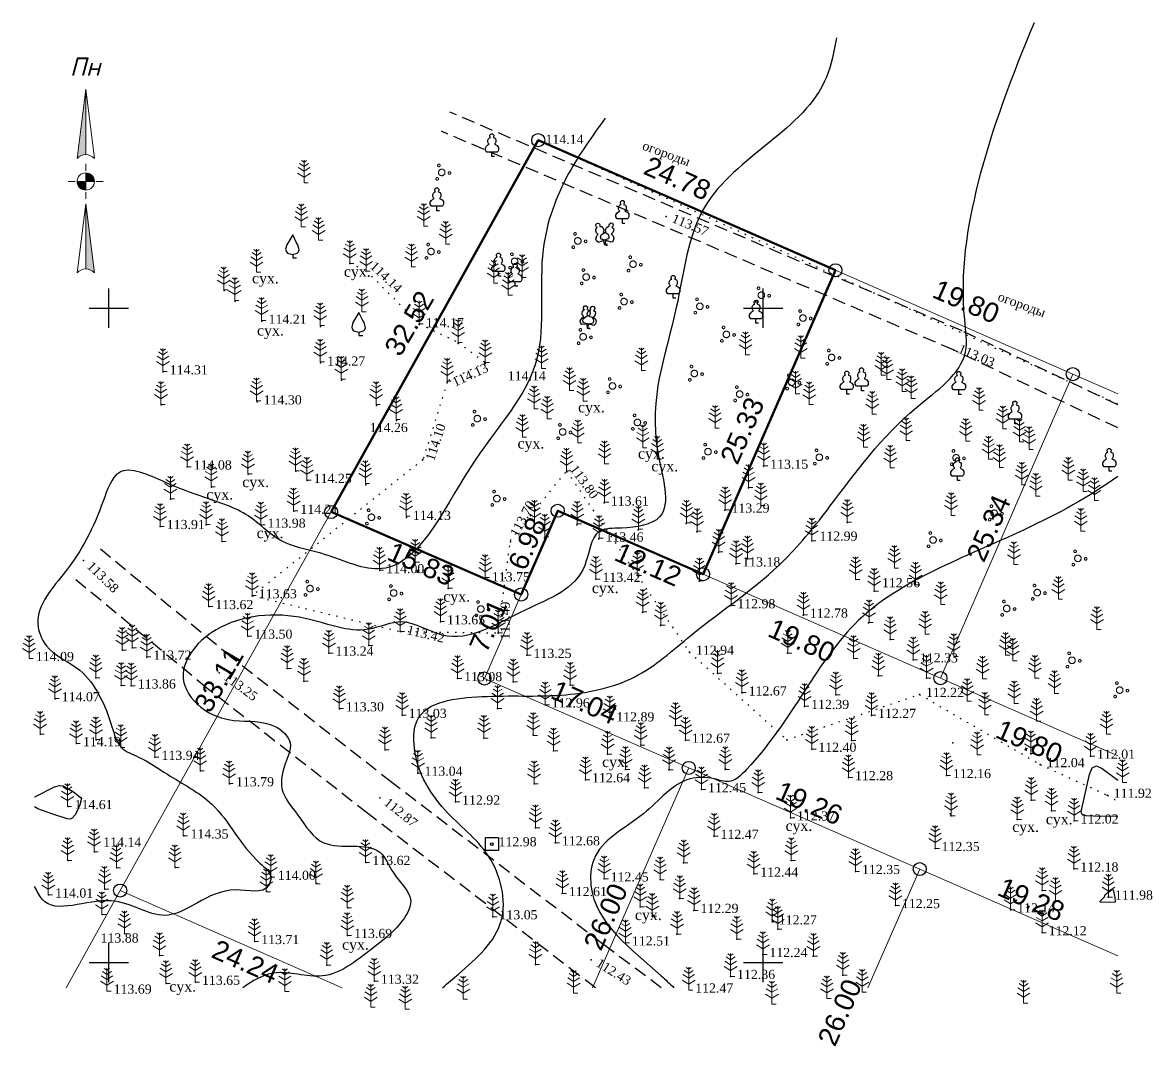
# Model space of a CAD drawing. Header units: millimetres. Extents: x 5405543.4 to 5405629.7, y 5525143.6 to 5525221.8.
import ezdxf
from ezdxf.enums import TextEntityAlignment as Align

# ---------------------------------------------------------------- set-up
doc = ezdxf.new("R2010")
doc.units = ezdxf.units.MM
doc.set_wipeout_variables(frame=1)
for name, pattern in [('DASHEDX2', [1.5, 1, -0.5]), ('HIDDEN', [0.5, 0, -0.5]), ('суцільна', [50, 50, 0])]:
    doc.linetypes.add(name, pattern=pattern)
for name, color, linetype, lineweight in [('#Лист (текст_ПН)', 250, 'Continuous', 0), ('#Штамп', 250, 'Continuous', 0), ('11900000', 1, 'Continuous', 30), ('Контур', 7, 'HIDDEN', 30), ('Ограждения', 7, 'ЗаборДерПр', 20), ('ТОЧКИ', 7, 'Continuous', 30), ('усл. знак', 7, 'суцільна', 20)]:
    doc.layers.add(name, color=color, linetype=linetype, lineweight=lineweight)
for name, color, linetype in [('SC007', 7, 'Continuous'), ('горизонтали', 42, 'Continuous'), ('дороги', 7, 'Continuous'), ('Ділянки_Межі', 10, 'Continuous'), ('надписи', 7, 'Continuous'), ('отметки', 7, 'Continuous'), ('промеры', 185, 'Continuous'), ('Растительность', 7, 'Continuous')]:
    doc.layers.add(name, color=color, linetype=linetype)
doc.styles.get("Standard").update_dxf_attribs({"font": 'arial.ttf'})
doc.styles.add('times', font='times.ttf')
doc.styles.add('Мой_Топо', font='isocpeui.ttf')
doc.linetypes.add('ЗаборДерПр', pattern='A,1,[130,ltypeshp.shx,S=0.25,R=0,X=0,Y=-0.25],1.5', length=2.5)

# ---------------------------------------------------------------- blocks, each defined once
blk = doc.blocks.new('SYMBOL902')
at = {"layer": 'SC007'}
blk.add_lwpolyline([(-1.25, -1.25), (-1.25, 1.25), (1.25, 1.25), (1.25, -1.25)], close=True, dxfattribs=at)
blk.add_circle((0, 0), 0.25, dxfattribs=at)
blk = doc.blocks.new('A$C51FE15A3')
at = {"layer": 'Растительность', "color": 94, "lineweight": 0}
for points in [[(-0.201, 1.726), (0, 1.584), (0.201, 1.726)], [(0, 1.75), (0, 0), (0.319, 0)], [(-0.447, 1.172), (0, 0.895), (0.447, 1.172)], [(-0.343, 1.489), (0, 1.267), (0.343, 1.489)], [(-0.493, 0.753), (0, 0.444), (0.493, 0.753)]]:
    blk.add_lwpolyline(points, dxfattribs=at)
blk = doc.blocks.new('A$C72385B22')
at = {"layer": 'усл. знак'}
for centre, radius in [((0, 0), 0.625), ((-0.02, 1.49), 0.25), ((-1.29, -0.64), 0.25), ((1.28, -0.76), 0.25)]:
    blk.add_circle(centre, radius, dxfattribs=at)
blk = doc.blocks.new('A$C2ACB5305')
at = {"layer": 'Растительность'}
blk.add_lwpolyline([(0.2, 0), (0.2, 0), (0, 0), (0, 0.35), (-0.4, 0.35), (-0.5, 0.5), (-0.5, 0.65), (-0.4, 0.8), (-0.3, 0.9), (-0.2, 0.95), (-0.25, 1), (-0.3, 1.1), (-0.3, 1.25), (-0.25, 1.35), (-0.15, 1.45), (-0.1, 1.45), (-0.15, 1.55), (-0.15, 1.65), (-0.05, 1.75), (0.05, 1.75), (0.15, 1.65), (0.15, 1.55), (0.1, 1.45), (0.25, 1.4), (0.3, 1.3), (0.3, 1.1), (0.25, 1), (0.2, 0.95), (0.4, 0.85), (0.5, 0.7), (0.5, 0.5), (0.45, 0.4), (0.4, 0.35), (0, 0.35)], dxfattribs=at)
blk = doc.blocks.new('A$C50E3696E')
at = {"layer": 'Растительность'}
blk.add_blockref('A$C51FE15A3', (0, 0), dxfattribs=at)
blk = doc.blocks.new('SYMBOL504')
at = {"layer": 'SC007'}
for points in [[(0, 4.375), (-1.125, 2.5), (-1.375, 1.625), (-1.25, 1.25), (-1, 0.875), (0, 0.625), (0.875, 0.875), (1.125, 1.125), (1.25, 1.5), (1, 2.5), (0.75, 2.875), (0, 4.375)], [(0, 0.625), (0, 0), (0.75, 0)]]:
    blk.add_lwpolyline(points, dxfattribs=at)
blk = doc.blocks.new('*U7')
at = {"color": 0}
for points in [[(-0.113, 0), (-0.109, -0.029), (-0.097, -0.056)], [(-0.113, 0), (-0.097, -0.056), (0, 0)], [(-0.097, -0.056), (0, -0.113), (0, 0)], [(-0.097, -0.056), (-0.08, -0.08), (-0.056, -0.097)], [(-0.097, -0.056), (-0.056, -0.097), (0, -0.113)], [(-0.056, -0.097), (-0.029, -0.109), (0, -0.113)]]:
    blk.add_solid(points, dxfattribs=at)
blk = doc.blocks.new('*U8')
at = {"color": 0}
for points in [[(0, 0), (0.097, 0.056), (0, 0.113)], [(0.097, 0.056), (0.029, 0.109), (0, 0.113)], [(0, 0), (0.113, 0), (0.097, 0.056)], [(0.097, 0.056), (0.056, 0.097), (0.029, 0.109)], [(0.097, 0.056), (0.08, 0.08), (0.056, 0.097)], [(0.113, 0), (0.109, 0.029), (0.097, 0.056)]]:
    blk.add_solid(points, dxfattribs=at)
blk = doc.blocks.new('*U9')
at = {"color": 0}
for points in [[(0, -1.136), (0.021, -1.138), (0, -0.288)], [(0.021, -1.138), (0.042, -1.142), (0, -0.288)], [(0.042, -1.142), (0.062, -1.15), (0, -0.288)], [(0.062, -1.15), (0.081, -1.16), (0, -0.288)], [(0.081, -1.16), (0.098, -1.173), (0, -0.288)], [(0.098, -1.173), (0.113, -1.188), (0, -0.288)]]:
    blk.add_solid(points, dxfattribs=at)
blk = doc.blocks.new('*U10')
at = {"color": 0}
for points in [[(-0.113, 0.297), (-0.098, 0.312), (0, 1.197)], [(-0.098, 0.312), (-0.081, 0.325), (0, 1.197)], [(-0.081, 0.325), (-0.062, 0.335), (0, 1.197)], [(-0.062, 0.335), (-0.042, 0.343), (0, 1.197)], [(-0.042, 0.343), (-0.021, 0.347), (0, 1.197)], [(-0.021, 0.347), (0, 0.349), (0, 1.197)]]:
    blk.add_solid(points, dxfattribs=at)
blk = doc.blocks.new('#Північ')
at = {"color": 7}
blk.add_wipeout([(-2.901, 10.635), (2.901, 10.635), (2.901, -7.981), (-2.901, -7.981)], dxfattribs=at).dxf.layer = '#Лист (текст_ПН)'
at = {"layer": '#Лист (текст_ПН)'}
for p, q in [((-0.663, 1.748), (0, 7.043)), ((0, 7.043), (0, 2.052)), ((0, 7.043), (0.663, 1.748)), ((0, 1.337), (0, 0.807)), ((-1.337, 0), (-0.807, 0)), ((-0.662, 0), (0.662, 0)), ((0, 0.662), (0, -0.662)), ((1.337, 0), (0.807, 0)), ((0, -1.337), (0, -0.807)), ((-0.663, -6.99), (0, -1.695)), ((0, -1.695), (0.663, -6.99)), ((0, -1.695), (0, -6.686))]:
    blk.add_line(p, q, dxfattribs=at)
at = {"layer": '#Лист (текст_ПН)', "flags": 128}
for points in [[(0, 7.043), (-0.663, 1.748, -0.218585), (0, 2.052)], [(0, 0), (-0.662, 0, 0.414214), (0, -0.662)]]:
    blk.add_lwpolyline(points, format="xyb", close=True, dxfattribs=at)
at = {"layer": '#Лист (текст_ПН)'}
blk.add_circle((0, 0), 0.662, dxfattribs=at)
for centre in [(0, 1.178), (0, -7.56)]:
    blk.add_arc(centre, 0.874, 40.67981, 139.32019, dxfattribs=at)
at = {"layer": '#Лист (текст_ПН)', "xscale": 5.883850111352785, "yscale": 5.883850111352785, "zscale": 5.883850111352785}
for name in ['*U10', '*U7', '*U8', '*U9']:
    blk.add_blockref(name, (0, 0), dxfattribs=at)
at = {"layer": '#Лист (текст_ПН)', "style": 'Мой_Топо'}
blk.add_text('Пн', height=1.4, dxfattribs=at).set_placement((-1.217, 8.077))

msp = doc.modelspace()

# ---------------------------------------------------------------- linework, layer by layer
at = {"layer": '11900000', "color": 7}
for points in [[(5405550, 5525198.5, 0), (5405550, 5525201.5, 0)], [(5405550, 5525198.5, 0), (5405550, 5525201.5, 0)], [(5405600, 5525198.5, 0), (5405600, 5525201.5, 0)], [(5405600, 5525198.5, 0), (5405600, 5525201.5, 0)], [(5405548.5, 5525200, 0), (5405551.5, 5525200, 0)], [(5405548.5, 5525200, 0), (5405551.5, 5525200, 0)], [(5405598.5, 5525200, 0), (5405601.5, 5525200, 0)], [(5405598.5, 5525200, 0), (5405601.5, 5525200, 0)], [(5405550, 5525148.5, 0), (5405550, 5525151.5, 0)], [(5405550, 5525148.5, 0), (5405550, 5525151.5, 0)], [(5405600, 5525148.5, 0), (5405600, 5525151.5, 0)], [(5405600, 5525148.5, 0), (5405600, 5525151.5, 0)], [(5405548.5, 5525150, 0), (5405551.5, 5525150, 0)], [(5405548.5, 5525150, 0), (5405551.5, 5525150, 0)], [(5405598.5, 5525150, 0), (5405601.5, 5525150, 0)], [(5405598.5, 5525150, 0), (5405601.5, 5525150, 0)]]:
    msp.add_polyline3d(points, dxfattribs=at)
at = {"layer": 'горизонтали', "color": 32}
for points in [[(5405627.073, 5525161.148, 112), (5405625.217, 5525161.172, 112), (5405624.657, 5525161.212, 112), (5405624.347, 5525161.332, 112), (5405624.287, 5525161.532, 112), (5405624.927, 5525164.372, 112), (5405625.127, 5525164.882, 112), (5405625.447, 5525165.042, 112), (5405625.887, 5525164.832, 112), (5405627.073, 5525163.923, 112)], [(5405544.329, 5525162.649, 114.5), (5405544.357, 5525162.672, 114.5), (5405545.847, 5525163.422, 114.5), (5405546.247, 5525163.532, 114.5), (5405546.507, 5525163.502, 114.5), (5405547.387, 5525163.002, 114.5), (5405547.747, 5525162.682, 114.5), (5405547.877, 5525162.622, 114.5), (5405547.917, 5525162.532, 114.5), (5405547.787, 5525162.062, 114.5), (5405547.447, 5525161.302, 114.5), (5405547.207, 5525161.032, 114.5), (5405547.047, 5525160.962, 114.5)], [(5405547.047, 5525160.962, 114.5), (5405546.827, 5525160.982, 114.5), (5405545.737, 5525161.332, 114.5), (5405544.577, 5525161.752, 114.5), (5405544.329, 5525161.888, 114.5)]]:
    msp.add_polyline3d(points, dxfattribs=at)
msp.add_polyline3d([(5405625.767, 5525154.622, 112), (5405625.717, 5525154.662, 112), (5405626.067, 5525155.012, 112), (5405626.107, 5525155.202, 112), (5405626.517, 5525155.512, 112), (5405626.637, 5525155.572, 112), (5405626.717, 5525155.562, 112), (5405626.857, 5525154.972, 112), (5405626.877, 5525154.662, 112), (5405626.847, 5525154.592, 112), (5405625.767, 5525154.622, 112)], close=True, dxfattribs=at)
for points, knots in [([(5405575.491, 5525148.072), (5405575.889, 5525148.421), (5405577.675, 5525149.944), (5405580.91, 5525152.767), (5405579.483, 5525158.546), (5405575.249, 5525161.535), (5405573.148, 5525165.322), (5405573.447, 5525169.884), (5405579.177, 5525170.538), (5405584.324, 5525170.172), (5405590.317, 5525171.304), (5405595.363, 5525175.98), (5405600.978, 5525179.595), (5405606.126, 5525186.129), (5405610.004, 5525191.573), (5405615.894, 5525195.456), (5405614.918, 5525201.929), (5405616.24, 5525210.477), (5405619.022, 5525217.803), (5405620.711, 5525221.824)], [295.426182, 295.426182, 295.426182, 295.426182, 296.97347, 302.199909, 307.230718, 312.080641, 317.652517, 319.446244, 324.715379, 330.803804, 336.542026, 341.909048, 351.135292, 356.471323, 366.510934, 372.164867, 374.633121, 385.111342, 398.1302, 398.1302, 398.1302, 398.1302]), ([(5405605.587, 5525220.662, 113.5), (5405605.398, 5525219.626, 113.5), (5405604.379, 5525214.062, 113.5), (5405594.659, 5525210.374, 113.501), (5405593.554, 5525198.719, 113.497), (5405590.599, 5525191.812, 113.512), (5405593.459, 5525183.771, 113.485), (5405589.635, 5525183.133, 113.527), (5405586.83, 5525183.24, 113.43), (5405586.589, 5525178.804, 113.548), (5405581.428, 5525177.082, 113.48), (5405576.551, 5525173.804, 113.503), (5405572.622, 5525176.579, 113.5), (5405569.087, 5525174.795, 113.5), (5405564.473, 5525176.966, 113.5), (5405559.332, 5525176.496, 113.5), (5405556.352, 5525174.074, 113.5), (5405555.223, 5525171.651, 113.5), (5405556.917, 5525169.221, 113.5), (5405559.7, 5525168.24, 113.5), (5405562.296, 5525168.621, 113.5), (5405564.249, 5525166.844, 113.5), (5405563.352, 5525165.101, 113.5), (5405562.942, 5525163.059, 113.5), (5405564.629, 5525161.171, 113.5), (5405566.363, 5525158.158, 113.5), (5405570.613, 5525159.534, 113.5), (5405571.684, 5525156.553, 113.5), (5405573.627, 5525154.949, 113.5), (5405572.051, 5525152.507, 113.5), (5405569.761, 5525150.82, 113.5), (5405566.616, 5525148.238, 113.5), (5405562.86, 5525149.742, 113.5), (5405560.985, 5525148.58, 113.5), (5405560.241, 5525148.072, 113.5)], [0, 0, 0, 0, 3.09477, 16.628154, 24.689173, 35.810203, 40.782036, 43.797836, 45.537195, 48.357075, 53.995017, 60.660267, 63.870018, 66.510094, 71.403611, 78.276616, 80.570134, 82.821428, 85.493431, 88.242658, 91.392174, 93.090703, 94.746096, 96.646313, 99.00528, 101.912727, 106.243838, 108.163109, 110.655399, 112.587254, 115.519591, 119.766213, 123.497413, 126.108524, 126.108524, 126.108524, 126.108524]), ([(5405587.927, 5525214.522, 114), (5405586.935, 5525213.151, 114), (5405584.744, 5525210.123, 114), (5405582.473, 5525203.915, 114), (5405583.949, 5525195.18, 114), (5405577.173, 5525188.538, 114), (5405572.81, 5525178.256, 114), (5405566.621, 5525181.376, 114), (5405562.989, 5525181.896, 114), (5405560.657, 5525184.513, 114), (5405557.313, 5525185.481, 114), (5405554.346, 5525186.629, 114), (5405550.631, 5525188.421, 114), (5405549.128, 5525183.792, 114), (5405547.405, 5525180.367, 114), (5405543.997, 5525176.848, 114), (5405545.289, 5525173.6, 114), (5405547.782, 5525172.716, 114), (5405549.409, 5525170.394, 114), (5405550.179, 5525168.343, 114), (5405550.719, 5525166.304, 114), (5405552.674, 5525165.609, 114), (5405554.839, 5525164.066, 113.997), (5405558.719, 5525162.071, 114.025), (5405560.155, 5525158.595, 113.911), (5405562.53, 5525156.801, 114.055), (5405562.057, 5525155.107, 113.802), (5405558.149, 5525156.361, 114.185), (5405554.807, 5525152.221, 113.954), (5405550.102, 5525155.853, 114.014), (5405545.466, 5525153.339, 114), (5405544.525, 5525155.474, 114), (5405544.329, 5525155.815, 114)], [0, 0, 0, 0, 5.065832, 11.183268, 19.461059, 29.319813, 39.765416, 44.323804, 47.57079, 50.637161, 54.318274, 57.561046, 61.089975, 63.576966, 69.688144, 74.204041, 75.986764, 79.168346, 81.599389, 84.181408, 85.928991, 87.413055, 89.991548, 94.086682, 99.889377, 101.25486, 101.908936, 104.462973, 110.221445, 114.440094, 119.71146, 120.847233, 120.847233, 120.847233, 120.847233]), ([(5405627.073, 5525187.142), (5405624.938, 5525185.58), (5405617.756, 5525181.743), (5405605.87, 5525177.649), (5405602.107, 5525168.069), (5405597.566, 5525163.574), (5405596.028, 5525164.185), (5405593.433, 5525164.191), (5405590.954, 5525160.883), (5405586.965, 5525159.117), (5405586.523, 5525153.415), (5405590.373, 5525150.725), (5405592.859, 5525148.38), (5405593.169, 5525148.072)], [52.659948, 52.659948, 52.659948, 52.659948, 60.280074, 74.750885, 89.023871, 90.640593, 91.784027, 93.610326, 98.076593, 103.244221, 105.220832, 113.967103, 115.267636, 115.267636, 115.267636, 115.267636])]:
    msp.add_open_spline(points, degree=3, knots=knots, dxfattribs=at)
at = {"layer": 'дороги', "color": 7, "linetype": 'DASHEDX2', "elevation": 110.644}
for points in [[(5405627.073, 5525192.623), (5405615.185, 5525198.27), (5405576.049, 5525214.988)], [(5405627.073, 5525190.852), (5405614.53, 5525196.81), (5405575.42, 5525213.516)]]:
    msp.add_lwpolyline(points, dxfattribs=at)
at = {"layer": 'дороги', "color": 7, "linetype": 'DASHEDX2'}
for points in [[(5405592.202, 5525148.072), (5405587.749, 5525151.404), (5405571.622, 5525163.765), (5405559.38, 5525173.314), (5405549.013, 5525181.877)], [(5405587.194, 5525148.072), (5405585.937, 5525149.012), (5405569.786, 5525161.391), (5405557.502, 5525170.974), (5405547.103, 5525179.565)]]:
    msp.add_lwpolyline(points, dxfattribs=at)
at = {"layer": 'Ділянки_Межі', "lineweight": 50}
msp.add_lwpolyline([(5405566.985, 5525184.427), (5405582.81, 5525212.84), (5405605.512, 5525202.901), (5405595.399, 5525179.672), (5405584.293, 5525184.52), (5405581.506, 5525178.12)], close=True, dxfattribs=at)
at = {"layer": 'Ділянки_Межі', "lineweight": 0}
msp.add_lwpolyline([(5405595.399, 5525179.672), (5405605.512, 5525202.901), (5405623.648, 5525194.961), (5405613.534, 5525171.732)], close=True, dxfattribs=at)
for points in [[(5405613.534, 5525171.732), (5405623.648, 5525194.961), (5405627.073, 5525193.462)], [(5405550.874, 5525155.5), (5405566.985, 5525184.427), (5405581.506, 5525178.12), (5405578.696, 5525171.702), (5405594.305, 5525164.868), (5405586.951, 5525148.072)], [(5405627.073, 5525165.805), (5405613.534, 5525171.732)], [(5405586.951, 5525148.072), (5405594.305, 5525164.868), (5405611.949, 5525157.143), (5405607.977, 5525148.072)], [(5405607.977, 5525148.072), (5405611.949, 5525157.143), (5405627.073, 5525150.522)], [(5405546.737, 5525148.072), (5405550.874, 5525155.5), (5405567.84, 5525148.072)], [(5405567.84, 5525148.072), (5405550.874, 5525155.5)]]:
    msp.add_lwpolyline(points, dxfattribs=at)
at = {"layer": 'Контур', "color": 7, "linetype": 'HIDDEN'}
for points, elevation in [([(5405627.073, 5525192.674), (5405582.81, 5525212.84)], 109.33), ([(5405568.39, 5525203.47), (5405569.65, 5525202.88), (5405573.71, 5525198.81), (5405576.69, 5525197.39), (5405578.76, 5525195.84), (5405575.85, 5525194.42)], 114.185), ([(5405575.861, 5525194.342), (5405573.996, 5525188.427)], 114.131), ([(5405573.996, 5525188.427), (5405560.958, 5525178.03), (5405572.26, 5525175.3)], 114.131), ([(5405572.26, 5525175.3), (5405579.75, 5525175.19), (5405580.68, 5525182.24), (5405584.97, 5525187.56)], 114.131), ([(5405584.97, 5525187.56), (5405594.35, 5525173.72)], 113.798), ([(5405594.35, 5525173.72), (5405601.79, 5525167.02)], 112.939), ([(5405601.79, 5525167.02), (5405611.93, 5525170.49), (5405621.15, 5525165.13), (5405626.28, 5525162.79), (5405627.073, 5525162.304)], 112.419)]:
    msp.add_lwpolyline(points, dxfattribs=dict(at, elevation=elevation))
at = {"layer": 'отметки', "color": 7}
for p in [(5405582.863, 5525212.76, 114.143), (5405592.588, 5525207.018, 113.568), (5405568.407, 5525203.411, 114.185), (5405569.66, 5525202.817, 114.14), (5405558.807, 5525201.341, 114.208), (5405559.653, 5525200.541, 114.235), (5405561.704, 5525199.007, 114.208), (5405566.176, 5525198.596, 114.248), (5405573.718, 5525198.742, 114.169), (5405576.691, 5525197.314, 114.166), (5405614.546, 5525196.805, 113.026), (5405554.158, 5525195.145, 114.309), (5405566.184, 5525195.814, 114.267), (5405578.758, 5525195.77, 114.087), (5405567.788, 5525194.502, 114.289), (5405575.861, 5525194.342, 114.131), (5405554.003, 5525192.619, 114.326), (5405561.333, 5525192.848, 114.3), (5405570.446, 5525192.555, 114.262), (5405571.968, 5525191.41, 114.262), (5405573.996, 5525188.427, 114.1), (5405555.989, 5525187.874, 114.08), (5405564.278, 5525187.545, 114.256), (5405584.956, 5525187.491, 113.798), (5405600.027, 5525187.926, 113.147), (5405560.646, 5525187.315, 114.314), (5405565.154, 5525186.845, 114.252), (5405569.629, 5525186.514, 114.197), (5405557.839, 5525186.336, 114.108), (5405598.86, 5525186.285, 113.248), (5405554.72, 5525185.411, 113.934), (5405587.85, 5525185.117, 113.611), (5405564.138, 5525184.486, 114.214), (5405572.732, 5525184.018, 114.131), (5405597.07, 5525184.574, 113.295), (5405553.93, 5525183.323, 113.907), (5405557.441, 5525183.457, 113.73), (5405561.631, 5525183.425, 113.975), (5405582.512, 5525183.497, 113.835), (5405585.768, 5525183.442, 113.637), (5405590.436, 5525183.068, 113.49), (5405594.118, 5525183.55, 113.457), (5405606.396, 5525183.628, 112.955), (5405583.296, 5525182.445, 113.725), (5405587.444, 5525182.368, 113.458), (5405594.921, 5525182.913, 113.303), (5405603.702, 5525182.227, 112.989), (5405558.655, 5525182.163, 113.792), (5405580.677, 5525182.159, 113.695), (5405596.577, 5525181.339, 113.241), (5405548.058, 5525180.721, 113.582), (5405573.417, 5525180.577, 113.942), (5405598.785, 5525180.851, 113.087), (5405570.696, 5525179.952, 113.995), (5405597.894, 5525180.462, 113.178), (5405578.763, 5525179.329, 113.747), (5405587.214, 5525179.288, 113.422), (5405590.367, 5525179.583, 113.286), (5405595.094, 5525179.146, 113.127), (5405560.958, 5525178.03, 113.627), (5405575.937, 5525178.586, 113.775), (5405608.47, 5525178.378, 112.57), (5405557.638, 5525177.204, 113.615), (5405597.516, 5525177.269, 112.982), (5405590.764, 5525176.748, 113.21), (5405603.055, 5525176.554, 112.778), (5405575.343, 5525176.041, 113.645), (5405592.153, 5525175.754, 113.164), (5405608.042, 5525175.947, 112.399), (5405560.62, 5525174.943, 113.501), (5405572.268, 5525175.288, 113.425), (5405579.749, 5525175.175, 113.488), (5405609.685, 5525174.673, 112.494), (5405551.045, 5525173.861, 113.814), (5405551.804, 5525174.042, 113.755), (5405566.819, 5525173.649, 113.236), (5405569.867, 5525174.217, 113.375), (5405594.355, 5525173.716, 112.939), (5405601.858, 5525173.636, 112.614), (5405552.91, 5525173.339, 113.72), (5405581.945, 5525173.474, 113.253), (5405611.461, 5525173.133, 112.326), (5405558.441, 5525172.144, 113.246), (5405563.634, 5525172.463, 113.354), (5405596.492, 5525172.097, 112.827), (5405608.784, 5525171.898, 112.343), (5405549.024, 5525171.751, 113.985), (5405550.96, 5525171.178, 113.871), (5405551.715, 5525171.139, 113.863), (5405564.913, 5525171.504, 113.286), (5405576.649, 5525171.701, 113.084), (5405580.904, 5525171.447, 113.236), (5405585.239, 5525171.184, 113.03), (5405612.474, 5525171.736, 112.143), (5405545.907, 5525170.161, 114.068), (5405598.358, 5525170.629, 112.681), (5405598.381, 5525170.604, 112.67), (5405605.548, 5525170.451, 112.355), (5405611.927, 5525170.493, 112.217), (5405567.614, 5525169.393, 113.297), (5405579.699, 5525169.407, 112.923), (5405583.337, 5525169.692, 112.964), (5405603.153, 5525169.573, 112.391), (5405572.41, 5525168.89, 113.031), (5405588.27, 5525168.625, 112.89), (5405608.268, 5525168.887, 112.274), (5405593.277, 5525168.109, 112.707), (5405544.776, 5525167.443, 114.253), (5405547.527, 5525166.725, 114.186), (5405549.049, 5525167.026, 114.099), (5405574.633, 5525167.158, 112.955), (5405578.656, 5525167.155, 112.828), (5405582.43, 5525167.362, 112.715), (5405594.046, 5525166.989, 112.666), (5405601.787, 5525167.019, 112.419), (5405606.746, 5525166.957, 112.277), (5405614.484, 5525166.8, 112.038), (5405550.936, 5525166.429, 113.997), (5405571.105, 5525166.259, 113.024), (5405583.979, 5525166.167, 112.682), (5405588.11, 5525165.923, 112.712), (5405590.644, 5525166.601, 112.742), (5405603.705, 5525166.298, 112.403), (5405620.448, 5525165.956, 112.089), (5405553.529, 5525165.681, 113.941), (5405621.144, 5525165.126, 112.045), (5405624.994, 5525165.771, 112.011), (5405556.998, 5525164.639, 113.847), (5405573.62, 5525164.473, 113.038), (5405589.482, 5525164.758, 112.619), (5405592.797, 5525164.724, 112.556), (5405597.097, 5525164.751, 112.536), (5405597.111, 5525164.796, 112.572), (5405606.506, 5525164.131, 112.282), (5405613.987, 5525164.29, 112.158), (5405559.217, 5525163.664, 113.787), (5405582.485, 5525163.644, 112.715), (5405586.416, 5525163.967, 112.636), (5405590.928, 5525163.346, 112.546), (5405595.28, 5525163.211, 112.455), (5405570.704, 5525162.578, 112.869), (5405599.604, 5525162.996, 112.443), (5405620.461, 5525162.395, 112.087), (5405626.27, 5525162.786, 111.92), (5405546.886, 5525161.923, 114.613), (5405576.491, 5525162.267, 112.922), (5405622.018, 5525161.58, 112.11), (5405602.071, 5525161.054, 112.369), (5405614.277, 5525161.371, 112.179), (5405614.334, 5525161.207, 112.254), (5405619.392, 5525160.922, 112.049), (5405623.737, 5525160.817, 112.017), (5405582.592, 5525160.284, 112.646), (5405555.741, 5525159.68, 114.35), (5405584.114, 5525159.152, 112.68), (5405596.232, 5525159.65, 112.471), (5405548.91, 5525158.46, 114.142), (5405613.121, 5525158.717, 112.353), (5405546.887, 5525157.803, 114.157), (5405550.61, 5525157.239, 114.146), (5405555.095, 5525157.249, 114.254), (5405569.638, 5525157.652, 113.624), (5405593.916, 5525157.623, 112.396), (5405602.132, 5525157.795, 112.38), (5405562.411, 5525156.517, 114.001), (5405587.839, 5525156.394, 112.445), (5405592.11, 5525156.333, 112.378), (5405599.27, 5525156.767, 112.442), (5405607.038, 5525156.961, 112.353), (5405623.723, 5525157.15, 112.176), (5405549.706, 5525155.6, 114.04), (5405565.875, 5525156.026, 113.925), (5405621.302, 5525155.499, 112.162), (5405545.405, 5525155.164, 114.012), (5405562.062, 5525155.421, 113.914), (5405584.643, 5525155.274, 112.605), (5405593.61, 5525154.895, 112.334), (5405622.317, 5525154.752, 112.279), (5405626.358, 5525155.004, 111.98), (5405568.266, 5525154.191, 113.923), (5405590.598, 5525154.264, 112.443), (5405594.699, 5525153.986, 112.291), (5405610.089, 5525154.355, 112.246), (5405618.891, 5525154.033, 112.141), (5405549.492, 5525153.668, 113.956), (5405579.348, 5525153.503, 113.052), (5405591.514, 5525153.548, 112.404), (5405600.685, 5525153.112, 112.271), (5405551.204, 5525152.207, 113.881), (5405568.241, 5525152.073, 113.689), (5405593.401, 5525152.174, 112.332), (5405601.101, 5525152.542, 112.194), (5405621.298, 5525152.282, 112.119), (5405561.149, 5525151.609, 113.711), (5405589.462, 5525151.502, 112.506), (5405597.977, 5525151.779, 112.274), (5405553.884, 5525150.54, 113.797), (5405599.966, 5525150.616, 112.241), (5405603.82, 5525150.478, 112.238), (5405566.666, 5525149.81, 113.572), (5405582.593, 5525149.857, 112.932), (5405586.843, 5525150.208, 112.433), (5405570.289, 5525148.572, 113.325), (5405597.497, 5525148.94, 112.362), (5405606.078, 5525149.043, 112.198), (5405554.379, 5525148.406, 113.643), (5405556.62, 5525148.494, 113.646)]:
    msp.add_point(p, dxfattribs=at)
at = {"layer": 'ТОЧКИ'}
for centre in [(5405582.81, 5525212.84), (5405605.512, 5525202.901), (5405623.647, 5525194.961), (5405566.985, 5525184.427), (5405584.293, 5525184.52), (5405595.399, 5525179.672), (5405581.506, 5525178.12), (5405578.696, 5525171.702, 107.24), (5405613.534, 5525171.732), (5405594.305, 5525164.868), (5405611.949, 5525157.143, 107.24), (5405550.874, 5525155.5)]:
    msp.add_circle(centre, 0.5, dxfattribs=at)

# ---------------------------------------------------------------- block references
at = {"layer": 'Ограждения', "color": 7}
msp.add_blockref('A$C50E3696E', (5405561.288, 5525202.76), dxfattribs=at)
at = {"layer": 'отметки', "color": 7, "xscale": 0.400000000372529, "yscale": 0.400000000372529, "zscale": 0.400000000372529}
msp.add_blockref('SYMBOL902', (5405579.27, 5525159.05, 112.98), dxfattribs=at)
at = {"layer": 'Растительность', "color": 7}
for name, p in [('A$C2ACB5305', (5405579.268, 5525211.583, 112.04)), ('A$C51FE15A3', (5405564.916, 5525209.569, 112.09)), ('A$C2ACB5305', (5405575.061, 5525207.441, 112.15)), ('A$C2ACB5305', (5405589.234, 5525206.476, 112.04)), ('A$C51FE15A3', (5405564.71, 5525206.219, 112.171)), ('A$C51FE15A3', (5405574.062, 5525206.259, 112.15)), ('A$C51FE15A3', (5405566.026, 5525205.19, 113.457)), ('A$C51FE15A3', (5405575.738, 5525204.897, 112.15)), ('A$C51FE15A3', (5405568.407, 5525203.411, 114.185)), ('A$C51FE15A3', (5405573.118, 5525203.158, 112.09)), ('A$C51FE15A3', (5405569.66, 5525202.817, 114.14)), ('A$C2ACB5305', (5405579.764, 5525202.445, 112.15)), ('A$C51FE15A3', (5405581.571, 5525202.353, 112.15)), ('A$C51FE15A3', (5405558.78, 5525201.4, 114.21)), ('A$C51FE15A3', (5405579.408, 5525201.913, 112.15)), ('A$C2ACB5305', (5405581.044, 5525201.673, 112.15)), ('A$C51FE15A3', (5405559.62, 5525200.6, 114.24)), ('A$C51FE15A3', (5405580.517, 5525200.994, 112.15)), ('A$C2ACB5305', (5405593.119, 5525200.756, 112.04)), ('A$C51FE15A3', (5405569.341, 5525199.716, 114.131)), ('A$C51FE15A3', (5405561.68, 5525199.07, 114.21)), ('A$C51FE15A3', (5405566.15, 5525198.67, 114.25)), ('A$C51FE15A3', (5405573.71, 5525198.81, 114.17)), ('A$C2ACB5305', (5405599.442, 5525198.849, 112.04)), ('A$C51FE15A3', (5405576.69, 5525197.39, 114.17)), ('A$C51FE15A3', (5405598.641, 5525196.439, 112.04)), ('A$C51FE15A3', (5405602.869, 5525196.17, 112.04)), ('A$C51FE15A3', (5405554.14, 5525195.17, 114.31)), ('A$C51FE15A3', (5405566.16, 5525195.89, 114.27)), ('A$C51FE15A3', (5405578.76, 5525195.84, 114.09)), ('A$C51FE15A3', (5405583.068, 5525195.38, 112.09)), ('A$C51FE15A3', (5405590.687, 5525195.227, 112.15)), ('A$C51FE15A3', (5405567.76, 5525194.58, 114.29)), ('A$C51FE15A3', (5405575.85, 5525194.42, 114.14)), ('A$C51FE15A3', (5405609.014, 5525194.878, 111.95)), ('A$C51FE15A3', (5405609.447, 5525194.539, 111.95)), ('A$C51FE15A3', (5405585.196, 5525193.717, 112.09)), ('A$C51FE15A3', (5405602.47, 5525193.446, 112.04)), ('A$C2ACB5305', (5405606.375, 5525193.429, 112.04)), ('A$C2ACB5305', (5405607.512, 5525193.68, 112.04)), ('A$C51FE15A3', (5405610.613, 5525193.628, 111.95)), ('A$C2ACB5305', (5405614.936, 5525193.406, 112.419)), ('A$C51FE15A3', (5405553.99, 5525192.64, 114.33)), ('A$C51FE15A3', (5405561.29, 5525192.92, 114.31)), ('A$C51FE15A3', (5405570.42, 5525192.64, 114.27)), ('A$C51FE15A3', (5405586.244, 5525192.898, 112.09)), ('A$C51FE15A3', (5405603.51, 5525192.633, 112.04)), ('A$C51FE15A3', (5405611.3, 5525193.091, 111.95)), ('A$C51FE15A3', (5405582.492, 5525192.319, 113.457)), ('A$C51FE15A3', (5405608.329, 5525191.902, 112.04)), ('A$C51FE15A3', (5405616.48, 5525192.199, 112.419)), ('A$C51FE15A3', (5405571.95, 5525191.5, 114.27)), ('A$C51FE15A3', (5405583.492, 5525191.537, 113.457)), ('A$C51FE15A3', (5405596.32, 5525190.824, 112.15)), ('A$C2ACB5305', (5405619.225, 5525191.158, 112.419)), ('A$C51FE15A3', (5405581.599, 5525190.134, 112.146)), ('A$C51FE15A3', (5405618.292, 5525190.783, 112.419)), ('A$C51FE15A3', (5405585.832, 5525189.708, 113.457)), ('A$C51FE15A3', (5405590.797, 5525189.339, 112.09)), ('A$C51FE15A3', (5405607.662, 5525189.388, 112.04)), ('A$C51FE15A3', (5405610.913, 5525189.882, 112.04)), ('A$C51FE15A3', (5405615.473, 5525189.829, 111.95)), ('A$C51FE15A3', (5405619.576, 5525189.779, 112.419)), ('A$C51FE15A3', (5405620.301, 5525189.212, 112.419)), ('A$C51FE15A3', (5405591.9, 5525188.476, 112.09)), ('A$C51FE15A3', (5405617.208, 5525188.473, 111.95)), ('A$C51FE15A3', (5405555.98, 5525187.89, 114.08)), ('A$C51FE15A3', (5405564.26, 5525187.57, 114.26)), ('A$C51FE15A3', (5405584.97, 5525187.56, 113.798)), ('A$C51FE15A3', (5405587.873, 5525188.112, 113.457)), ('A$C51FE15A3', (5405600.04, 5525187.95, 113.15)), ('A$C51FE15A3', (5405609.703, 5525187.793, 112.04)), ('A$C51FE15A3', (5405618.036, 5525187.826, 111.95)), ('A$C2ACB5305', (5405626.431, 5525187.538, 112.419)), ('A$C51FE15A3', (5405560.63, 5525187.34, 114.32)), ('A$C51FE15A3', (5405565.14, 5525186.87, 114.25)), ('A$C51FE15A3', (5405569.6, 5525186.61, 114.2)), ('A$C2ACB5305', (5405614.828, 5525186.821, 112.04)), ('A$C51FE15A3', (5405619.745, 5525186.49, 111.95)), ('A$C51FE15A3', (5405623.303, 5525186.866, 112.419)), ('A$C51FE15A3', (5405557.82, 5525186.36, 114.11)), ('A$C51FE15A3', (5405598.88, 5525186.31, 113.25)), ('A$C51FE15A3', (5405620.822, 5525185.648, 111.95)), ('A$C51FE15A3', (5405624.429, 5525185.985, 112.419)), ('A$C51FE15A3', (5405554.71, 5525185.42, 113.93)), ('A$C51FE15A3', (5405587.87, 5525185.18, 113.62)), ('A$C51FE15A3', (5405599.815, 5525184.911, 112.01)), ('A$C51FE15A3', (5405625.296, 5525185.308, 112.419)), ('A$C51FE15A3', (5405564.12, 5525184.51, 114.22)), ('A$C51FE15A3', (5405572.71, 5525184.12, 114.14)), ('A$C51FE15A3', (5405597.09, 5525184.6, 113.3)), ('A$C51FE15A3', (5405614.344, 5525184.165, 112.04)), ('A$C51FE15A3', (5405553.92, 5525183.33, 113.91)), ('A$C51FE15A3', (5405557.43, 5525183.47, 113.73)), ('A$C51FE15A3', (5405561.62, 5525183.44, 113.98)), ('A$C51FE15A3', (5405582.52, 5525183.58, 113.84)), ('A$C51FE15A3', (5405585.79, 5525183.51, 113.64)), ('A$C51FE15A3', (5405590.46, 5525183.12, 113.49)), ('A$C51FE15A3', (5405594.14, 5525183.59, 113.46)), ('A$C51FE15A3', (5405606.41, 5525183.64, 112.96)), ('A$C51FE15A3', (5405558.65, 5525182.17, 113.79)), ('A$C51FE15A3', (5405583.31, 5525182.52, 113.73)), ('A$C51FE15A3', (5405587.46, 5525182.42, 113.46)), ('A$C51FE15A3', (5405594.94, 5525182.95, 113.31)), ('A$C51FE15A3', (5405603.702, 5525182.227, 112.989)), ('A$C51FE15A3', (5405624.259, 5525182.961, 111.95)), ('A$C51FE15A3', (5405596.6, 5525181.37, 113.24)), ('A$C51FE15A3', (5405573.41, 5525180.6, 113.94)), ('A$C51FE15A3', (5405597.92, 5525180.49, 113.18)), ('A$C51FE15A3', (5405598.79, 5525180.85, 113.09)), ('A$C51FE15A3', (5405570.68, 5525179.98, 114)), ('A$C51FE15A3', (5405590.367, 5525179.583, 113.286)), ('A$C51FE15A3', (5405610.011, 5525180.122, 112.15)), ('A$C51FE15A3', (5405619.149, 5525180.409, 112.04)), ('A$C51FE15A3', (5405578.76, 5525179.42, 113.76)), ('A$C51FE15A3', (5405587.214, 5525179.288, 113.422)), ('A$C51FE15A3', (5405595.12, 5525179.17, 113.13)), ('A$C51FE15A3', (5405607.048, 5525179.257, 112.01)), ('A$C51FE15A3', (5405611.636, 5525178.852, 112.15)), ('A$C51FE15A3', (5405560.95, 5525178.04, 113.63)), ('A$C51FE15A3', (5405575.93, 5525178.61, 113.78)), ('A$C51FE15A3', (5405608.47, 5525178.378, 112.57)), ('A$C51FE15A3', (5405557.63, 5525177.21, 113.62)), ('A$C51FE15A3', (5405597.54, 5525177.29, 112.98)), ('A$C51FE15A3', (5405613.558, 5525177.349, 112.15)), ('A$C51FE15A3', (5405622.545, 5525177.754, 112.04)), ('A$C51FE15A3', (5405590.79, 5525176.79, 113.21)), ('A$C51FE15A3', (5405603.07, 5525176.56, 112.78)), ('A$C51FE15A3', (5405572.26, 5525175.3, 113.42)), ('A$C51FE15A3', (5405575.34, 5525176.06, 113.65)), ('A$C51FE15A3', (5405592.18, 5525175.79, 113.17)), ('A$C51FE15A3', (5405608.08, 5525175.97, 112.4)), ('A$C51FE15A3', (5405625.492, 5525175.451, 112.04)), ('A$C51FE15A3', (5405560.61, 5525174.95, 113.5)), ('A$C51FE15A3', (5405579.75, 5525175.19, 113.49)), ('A$C51FE15A3', (5405609.69, 5525174.68, 112.49)), ('A$C51FE15A3', (5405612.366, 5525175.1, 112.01)), ('A$C51FE15A3', (5405551.03, 5525173.87, 113.81)), ('A$C51FE15A3', (5405551.79, 5525174.05, 113.76)), ('A$C51FE15A3', (5405566.82, 5525173.65, 113.24)), ('A$C51FE15A3', (5405569.86, 5525174.22, 113.38)), ('A$C51FE15A3', (5405601.87, 5525173.64, 112.61)), ('A$C51FE15A3', (5405543.91, 5525173.24, 114.09)), ('A$C51FE15A3', (5405552.9, 5525173.35, 113.72)), ('A$C51FE15A3', (5405581.95, 5525173.48, 113.25)), ('A$C51FE15A3', (5405606.898, 5525173.242, 112.09)), ('A$C51FE15A3', (5405611.46, 5525173.13, 112.33)), ('A$C51FE15A3', (5405614.556, 5525173.388, 112.01)), ('A$C51FE15A3', (5405618.514, 5525173.475, 112.15)), ('A$C51FE15A3', (5405619.065, 5525173.044, 112.15)), ('A$C51FE15A3', (5405563.63, 5525172.47, 113.35)), ('A$C51FE15A3', (5405596.51, 5525172.11, 112.83)), ('A$C51FE15A3', (5405608.79, 5525171.9, 112.34)), ('A$C51FE15A3', (5405549.01, 5525171.76, 113.99)), ('A$C51FE15A3', (5405550.94, 5525171.18, 113.87)), ('A$C51FE15A3', (5405551.7, 5525171.15, 113.86)), ('A$C51FE15A3', (5405564.91, 5525171.51, 113.29)), ('A$C51FE15A3', (5405576.65, 5525171.7, 113.08)), ('A$C51FE15A3', (5405580.9, 5525171.45, 113.24)), ('A$C51FE15A3', (5405585.24, 5525171.19, 113.03)), ('A$C51FE15A3', (5405612.48, 5525171.74, 112.14)), ('A$C51FE15A3', (5405616.754, 5525171.67, 112.01)), ('A$C51FE15A3', (5405620.744, 5525171.732, 112.15)), ('A$C51FE15A3', (5405545.89, 5525170.17, 114.07)), ('A$C51FE15A3', (5405598.37, 5525170.64, 112.68)), ('A$C51FE15A3', (5405605.55, 5525170.45, 112.36)), ('A$C51FE15A3', (5405622.248, 5525170.556, 112.15)), ('A$C51FE15A3', (5405567.61, 5525169.4, 113.3)), ('A$C51FE15A3', (5405579.7, 5525169.41, 112.92)), ('A$C51FE15A3', (5405583.34, 5525169.69, 112.96)), ('A$C51FE15A3', (5405603.16, 5525169.58, 112.39)), ('A$C51FE15A3', (5405615.584, 5525169.964, 112.09)), ('A$C51FE15A3', (5405619.165, 5525169.785, 112.01)), ('A$C51FE15A3', (5405572.41, 5525168.89, 113.03)), ('A$C51FE15A3', (5405588.27, 5525168.63, 112.89)), ('A$C51FE15A3', (5405608.27, 5525168.89, 112.27)), ('A$C51FE15A3', (5405616.923, 5525168.917, 112.09)), ('A$C51FE15A3', (5405620.875, 5525168.449, 112.01)), ('A$C51FE15A3', (5405593.3, 5525168.12, 112.71)), ('A$C51FE15A3', (5405544.75, 5525167.45, 114.25)), ('A$C51FE15A3', (5405547.5, 5525166.73, 114.19)), ('A$C51FE15A3', (5405549.02, 5525167.03, 114.1)), ('A$C51FE15A3', (5405574.63, 5525167.16, 112.95)), ('A$C51FE15A3', (5405578.66, 5525167.15, 112.83)), ('A$C51FE15A3', (5405582.43, 5525167.36, 112.72)), ('A$C51FE15A3', (5405594.07, 5525167, 112.67)), ('A$C51FE15A3', (5405606.75, 5525166.96, 112.28)), ('A$C51FE15A3', (5405626.219, 5525167.452, 112.15)), ('A$C51FE15A3', (5405550.91, 5525166.43, 114)), ('A$C51FE15A3', (5405571.1, 5525166.26, 113.02)), ('A$C51FE15A3', (5405583.98, 5525166.17, 112.68)), ('A$C51FE15A3', (5405588.11, 5525165.92, 112.71)), ('A$C51FE15A3', (5405590.64, 5525166.6, 112.74)), ('A$C51FE15A3', (5405603.71, 5525166.3, 112.4)), ('A$C51FE15A3', (5405616.328, 5525165.87, 112.09)), ('A$C51FE15A3', (5405620.45, 5525165.96, 112.09)), ('A$C51FE15A3', (5405553.51, 5525165.69, 113.94)), ('A$C51FE15A3', (5405625, 5525165.77, 112.01)), ('A$C51FE15A3', (5405556.98, 5525164.65, 113.85)), ('A$C51FE15A3', (5405573.62, 5525164.48, 113.04)), ('A$C51FE15A3', (5405589.48, 5525164.76, 112.62)), ('A$C51FE15A3', (5405592.8, 5525164.73, 112.56)), ('A$C51FE15A3', (5405597.1, 5525164.75, 112.54)), ('A$C51FE15A3', (5405606.51, 5525164.13, 112.28)), ('A$C51FE15A3', (5405613.99, 5525164.29, 112.16)), ('A$C51FE15A3', (5405559.19, 5525163.67, 113.79)), ('A$C51FE15A3', (5405582.49, 5525163.65, 112.72)), ('A$C51FE15A3', (5405586.42, 5525163.97, 112.64)), ('A$C51FE15A3', (5405590.93, 5525163.35, 112.55)), ('A$C51FE15A3', (5405595.28, 5525163.21, 112.45)), ('A$C51FE15A3', (5405627.45, 5525163.75, 112.01)), ('A$C51FE15A3', (5405599.61, 5525163, 112.44)), ('A$C51FE15A3', (5405620.47, 5525162.4, 112.09)), ('A$C51FE15A3', (5405546.84, 5525161.93, 114.62)), ('A$C51FE15A3', (5405576.49, 5525162.27, 112.92)), ('A$C51FE15A3', (5405622.02, 5525161.58, 112.11)), ('A$C51FE15A3', (5405602.08, 5525161.05, 112.37)), ('A$C51FE15A3', (5405614.34, 5525161.21, 112.25)), ('A$C51FE15A3', (5405619.4, 5525160.92, 112.05)), ('A$C51FE15A3', (5405623.74, 5525160.82, 112.02)), ('A$C51FE15A3', (5405582.6, 5525160.29, 112.65)), ('A$C51FE15A3', (5405555.69, 5525159.68, 114.35)), ('A$C51FE15A3', (5405584.12, 5525159.15, 112.68)), ('A$C51FE15A3', (5405596.24, 5525159.65, 112.47)), ('A$C51FE15A3', (5405548.88, 5525158.46, 114.14)), ('A$C51FE15A3', (5405613.13, 5525158.72, 112.35)), ('A$C51FE15A3', (5405546.86, 5525157.8, 114.16)), ('A$C51FE15A3', (5405550.58, 5525157.24, 114.15)), ('A$C51FE15A3', (5405555.05, 5525157.25, 114.26)), ('A$C51FE15A3', (5405569.61, 5525157.65, 113.63)), ('A$C51FE15A3', (5405593.92, 5525157.62, 112.4)), ('A$C51FE15A3', (5405602.14, 5525157.79, 112.38)), ('A$C51FE15A3', (5405623.73, 5525157.15, 112.18)), ('A$C51FE15A3', (5405562.37, 5525156.51, 114)), ('A$C51FE15A3', (5405587.85, 5525156.39, 112.45)), ('A$C51FE15A3', (5405592.12, 5525156.33, 112.38)), ('A$C51FE15A3', (5405599.27, 5525156.77, 112.44)), ('A$C51FE15A3', (5405607.04, 5525156.96, 112.35)), ('A$C51FE15A3', (5405549.68, 5525155.6, 114.04)), ('A$C51FE15A3', (5405565.83, 5525156.02, 113.93)), ('A$C51FE15A3', (5405621.3, 5525155.5, 112.16)), ('A$C51FE15A3', (5405545.38, 5525155.16, 114.01)), ('A$C51FE15A3', (5405562.03, 5525155.41, 113.92)), ('A$C51FE15A3', (5405584.65, 5525155.27, 112.61)), ('A$C51FE15A3', (5405593.62, 5525154.89, 112.33)), ('A$C51FE15A3', (5405622.32, 5525154.75, 112.28)), ('A$C51FE15A3', (5405626.37, 5525155, 111.98)), ('A$C51FE15A3', (5405568.22, 5525154.17, 113.93)), ('A$C51FE15A3', (5405590.6, 5525154.26, 112.44)), ('A$C51FE15A3', (5405594.71, 5525153.98, 112.29)), ('A$C51FE15A3', (5405610.09, 5525154.35, 112.25)), ('A$C51FE15A3', (5405618.89, 5525154.03, 112.14)), ('A$C51FE15A3', (5405549.47, 5525153.66, 113.96)), ('A$C51FE15A3', (5405579.35, 5525153.5, 113.05)), ('A$C51FE15A3', (5405591.52, 5525153.55, 112.4)), ('A$C51FE15A3', (5405600.69, 5525153.11, 112.27)), ('A$C51FE15A3', (5405551.19, 5525152.2, 113.88)), ('A$C51FE15A3', (5405568.22, 5525152.06, 113.69)), ('A$C51FE15A3', (5405593.41, 5525152.17, 112.33)), ('A$C51FE15A3', (5405601.11, 5525152.54, 112.19)), ('A$C51FE15A3', (5405621.3, 5525152.28, 112.12)), ('A$C51FE15A3', (5405561.13, 5525151.6, 113.71)), ('A$C51FE15A3', (5405589.47, 5525151.5, 112.51)), ('A$C51FE15A3', (5405597.98, 5525151.78, 112.27)), ('A$C51FE15A3', (5405553.87, 5525150.53, 113.8)), ('A$C51FE15A3', (5405599.97, 5525150.61, 112.24)), ('A$C51FE15A3', (5405603.83, 5525150.48, 112.24)), ('A$C51FE15A3', (5405566.65, 5525149.8, 113.57)), ('A$C51FE15A3', (5405582.59, 5525149.86, 112.93)), ('A$C51FE15A3', (5405570.28, 5525148.57, 113.32)), ('A$C51FE15A3', (5405597.5, 5525148.94, 112.36)), ('A$C51FE15A3', (5405606.08, 5525149.04, 112.2)), ('A$C51FE15A3', (5405549.86, 5525147.82, 113.69)), ('A$C51FE15A3', (5405554.37, 5525148.4, 113.64)), ('A$C51FE15A3', (5405556.61, 5525148.49, 113.65)), ('A$C51FE15A3', (5405563.45, 5525147.79, 113.36)), ('A$C51FE15A3', (5405585.51, 5525147.66, 112.81)), ('A$C51FE15A3', (5405594.3, 5525147.9, 112.47)), ('A$C51FE15A3', (5405607.56, 5525147.74, 112.18)), ('A$C51FE15A3', (5405627, 5525147.67, 112.04)), ('A$C51FE15A3', (5405577.08, 5525147.21, 112.91)), ('A$C51FE15A3', (5405600.66, 5525146.83, 112.31)), ('A$C51FE15A3', (5405604.86, 5525147.24, 112.21)), ('A$C51FE15A3', (5405619.88, 5525146.9, 112.13)), ('A$C51FE15A3', (5405570.02, 5525146.59, 113.11)), ('A$C51FE15A3', (5405572.65, 5525146.44, 113.02))]:
    msp.add_blockref(name, p, dxfattribs=at)
for p, rotation in [((5405587.903, 5525204.833, 112.04), 19.63658200409997), ((5405587.903, 5525204.833, 112.04), 342.6887049773736), ((5405586.582, 5525198.436, 112.15), 5.921984778665933), ((5405586.582, 5525198.436, 112.15), 346.193350215139)]:
    msp.add_blockref('A$C2ACB5305', p, dxfattribs=dict(at, rotation=rotation))
at = {"layer": 'Растительность', "color": 7, "xscale": 0.400000000372529, "yscale": 0.400000000372529, "zscale": 0.400000000372529}
for p in [(5405564.054, 5525203.849, 114.131), (5405569.106, 5525197.911, 114.25)]:
    msp.add_blockref('SYMBOL504', p, dxfattribs=at)
at = {"layer": 'усл. знак', "color": 7, "linetype": 'суцільна', "lineweight": 13, "xscale": 0.3999999998750298, "yscale": 0.3999999998750298, "zscale": 0.3999999998750298, "rotation": 265.3647753868261}
for p in [(5405575.434, 5525210.373), (5405585.831, 5525205.144), (5405574.618, 5525204.329), (5405581.006, 5525203.582), (5405590.051, 5525203.362), (5405586.471, 5525202.378), (5405599.853, 5525200.991), (5405589.364, 5525200.507), (5405595.152, 5525200.143), (5405603.028, 5525199.248), (5405597.179, 5525197.995), (5405586.239, 5525197.81), (5405605.222, 5525196.237), (5405594.732, 5525195.007), (5405588.48, 5525194.056), (5405602.164, 5525194.336), (5405598.195, 5525193.435), (5405578.152, 5525191.563), (5405590.383, 5525191.272), (5405584.676, 5525190.544), (5405595.776, 5525189.039), (5405604.281, 5525188.606), (5405614.736, 5525188.564), (5405579.647, 5525185.451), (5405617.639, 5525184.334), (5405570.065, 5525184.025), (5405612.972, 5525182.29), (5405624.032, 5525180.884), (5405565.375, 5525178.574), (5405571.763, 5525178.234), (5405620.926, 5525178.27), (5405578.423, 5525177.012), (5405618.598, 5525177.051), (5405623.584, 5525173.091), (5405627.224, 5525170.815)]:
    msp.add_blockref('A$C72385B22', p, dxfattribs=at)

# ---------------------------------------------------------------- texts
at = {"layer": 'надписи', "color": 7, "style": 'times'}
for p in [(5405567.962, 5525203.202, 111.861), (5405560.945, 5525202.698, 111.861), (5405561.327, 5525198.71, 111.861), (5405585.852, 5525192.837, 111.861), (5405581.225, 5525190.073, 111.861), (5405590.429, 5525189.299, 111.861), (5405591.45, 5525188.333, 111.861), (5405560.2, 5525187.126, 111.861), (5405557.456, 5525186.179, 111.861), (5405561.3, 5525183.226, 111.861), (5405586.904, 5525179.027, 111.861), (5405575.554, 5525178.377, 111.861), (5405587.686, 5525165.735, 111.861), (5405601.699, 5525160.855, 111.861), (5405621.583, 5525161.361, 111.861), (5405619.014, 5525160.781, 111.861), (5405590.195, 5525154.045, 111.861), (5405567.824, 5525151.78, 111.861), (5405554.626, 5525148.579, 111.861)]:
    msp.add_text('сух.', height=0.8, dxfattribs=at).set_placement(p, align=Align.TOP_LEFT)
at = {"layer": 'отметки', "color": 7, "style": 'times'}
for s, p in [('114.14', (5405583.363, 5525213.26, 114.143)), ('114.21', (5405562.204, 5525199.507, 114.208)), ('114.17', (5405574.218, 5525199.242, 114.169)), ('114.27', (5405566.684, 5525196.314, 114.267)), ('114.31', (5405554.658, 5525195.645, 114.309)), ('114.14', (5405580.479, 5525195.181, 114.136)), ('114.30', (5405561.833, 5525193.348, 114.3)), ('114.26', (5405569.936, 5525191.235, 114.262)), ('114.08', (5405556.489, 5525188.374, 114.08)), ('113.15', (5405600.527, 5525188.426, 113.147)), ('114.25', (5405565.654, 5525187.345, 114.252)), ('114.21', (5405564.638, 5525184.986, 114.214)), ('113.61', (5405588.35, 5525185.617, 113.611)), ('113.29', (5405597.57, 5525185.074, 113.295)), ('113.98', (5405562.131, 5525183.925, 113.975)), ('114.13', (5405573.232, 5525184.518, 114.131)), ('113.91', (5405554.43, 5525183.823, 113.907)), ('113.46', (5405587.944, 5525182.868, 113.458)), ('112.99', (5405604.289, 5525182.935, 112.989)), ('113.18', (5405598.394, 5525180.962, 113.178)), ('114.00', (5405571.196, 5525180.452, 113.995)), ('113.75', (5405579.263, 5525179.829, 113.747)), ('113.42', (5405587.714, 5525179.788, 113.422)), ('112.56', (5405609.065, 5525179.378, 112.563)), ('113.63', (5405561.458, 5525178.53, 113.627)), ('113.62', (5405558.138, 5525177.704, 113.615)), ('112.98', (5405598.016, 5525177.769, 112.982)), ('112.78', (5405603.555, 5525177.054, 112.778)), ('113.65', (5405575.843, 5525176.541, 113.645)), ('113.50', (5405561.12, 5525175.443, 113.501)), ('114.09', (5405544.43, 5525173.733, 114.094)), ('113.72', (5405553.41, 5525173.839, 113.72)), ('113.24', (5405567.319, 5525174.149, 113.236)), ('113.25', (5405582.445, 5525173.974, 113.253)), ('112.94', (5405594.855, 5525174.216, 112.939)), ('112.33', (5405611.961, 5525173.633, 112.326)), ('113.08', (5405577.149, 5525172.201, 113.084)), ('113.86', (5405552.215, 5525171.639, 113.863)), ('112.67', (5405598.881, 5525171.104, 112.67)), ('112.22', (5405612.427, 5525170.993, 112.217)), ('114.07', (5405546.407, 5525170.661, 114.068)), ('112.96', (5405583.837, 5525170.192, 112.964)), ('113.30', (5405568.114, 5525169.893, 113.297)), ('113.03', (5405572.91, 5525169.39, 113.031)), ('112.39', (5405603.653, 5525170.073, 112.391)), ('112.27', (5405608.768, 5525169.387, 112.274)), ('112.89', (5405588.77, 5525169.125, 112.89)), ('114.19', (5405548.027, 5525167.225, 114.186)), ('112.67', (5405594.546, 5525167.489, 112.666)), ('112.40', (5405604.205, 5525166.798, 112.403)), ('113.94', (5405554.029, 5525166.181, 113.941)), ('112.01', (5405625.494, 5525166.271, 112.011)), ('113.04', (5405574.12, 5525164.973, 113.038)), ('112.04', (5405621.644, 5525165.626, 112.045)), ('113.79', (5405559.717, 5525164.164, 113.787)), ('112.64', (5405586.916, 5525164.467, 112.636)), ('112.28', (5405607.006, 5525164.631, 112.282)), ('112.16', (5405614.487, 5525164.79, 112.158)), ('112.45', (5405595.78, 5525163.711, 112.455)), ('111.92', (5405626.77, 5525163.286, 111.92)), ('114.61', (5405547.386, 5525162.423, 114.613)), ('112.92', (5405576.991, 5525162.767, 112.922)), ('112.37', (5405602.571, 5525161.554, 112.369)), ('112.02', (5405624.237, 5525161.317, 112.017)), ('114.35', (5405556.241, 5525160.18, 114.35)), ('112.47', (5405596.732, 5525160.15, 112.471)), ('114.14', (5405549.576, 5525159.557, 114.142)), ('112.98', (5405579.776, 5525159.582, 112.98)), ('112.68', (5405584.614, 5525159.652, 112.68)), ('112.35', (5405613.621, 5525159.217, 112.353)), ('113.62', (5405570.138, 5525158.152, 113.624)), ('112.44', (5405599.77, 5525157.267, 112.442)), ('112.35', (5405607.538, 5525157.461, 112.353)), ('112.18', (5405624.223, 5525157.65, 112.176)), ('114.00', (5405562.911, 5525157.017, 114.001)), ('112.45', (5405588.339, 5525156.894, 112.445)), ('114.01', (5405545.905, 5525155.664, 114.012)), ('112.61', (5405585.143, 5525155.774, 112.605)), ('111.98', (5405626.858, 5525155.504, 111.98)), ('112.25', (5405610.589, 5525154.855, 112.246)), ('113.05', (5405579.848, 5525154.003, 113.052)), ('112.29', (5405595.199, 5525154.486, 112.291)), ('112.14', (5405619.391, 5525154.533, 112.141)), ('112.27', (5405601.185, 5525153.612, 112.271)), ('113.88', (5405549.373, 5525152.225, 113.881)), ('113.71', (5405561.649, 5525152.109, 113.711)), ('113.69', (5405568.741, 5525152.573, 113.689)), ('112.51', (5405589.962, 5525152.002, 112.506)), ('112.12', (5405621.798, 5525152.782, 112.119)), ('112.24', (5405600.466, 5525151.116, 112.241)), ('112.36', (5405597.997, 5525149.44, 112.362)), ('113.65', (5405557.12, 5525148.994, 113.646)), ('113.32', (5405570.789, 5525149.072, 113.325)), ('113.69', (5405550.37, 5525148.32, 113.692)), ('112.47', (5405594.799, 5525148.402, 112.467))]:
    msp.add_text(s, height=0.7, dxfattribs=at).set_placement(p, align=Align.TOP_LEFT)
for s, rotation, p in [('огороды', 339.74095, (5405590.941, 5525212.809, 170.061)), ('113.57', 337.81233, (5405593.215, 5525207.243, 113.568)), ('114.14', 316.42371, (5405570.384, 5525203.639, 114.14)), ('огороды', 339.74095, (5405618.09, 5525201.27, 170.061)), ('113.03', 336.91896, (5405615.09, 5525197.27, 113.026)), ('114.13', 24.84516, (5405576.14, 5525194.615, 114.131)), ('114.10', 71.77569, (5405574.18, 5525188.498, 114.1)), ('113.80', 306.27918, (5405585.747, 5525188.114, 113.798)), ('113.70', 62.16759, (5405580.609, 5525182.798, 113.695)), ('113.58', 315.40088, (5405548.765, 5525180.726, 113.582)), ('113.49', 90, (5405579.93, 5525174.672, 113.488)), ('113.42', 346.55089, (5405572.888, 5525175.786, 113.425)), ('113.25', 323.08271, (5405559.141, 5525172.243, 113.246)), ('112.87', 321.1427, (5405571.407, 5525162.654, 112.869)), ('112.43', 327.64024, (5405587.533, 5525150.363, 112.433))]:
    msp.add_text(s, height=0.7, rotation=rotation, dxfattribs=at).set_placement(p, align=Align.TOP_LEFT)
at = {"layer": 'промеры', "char_height": 1.5, "attachment_point": 1}
for s, insert, rotation in [('24.78', (5405591.348, 5525211.675), 336.35584), ('32.52', (5405570.97, 5525196.97), 59.59258), ('19.80', (5405613.407, 5525202.248), 336.35584), ('25.33', (5405596.65, 5525188.55, 107.24), 66.37949), ('25.34', (5405615.477, 5525181.09), 66.37949), ('6.98', (5405580.445, 5525180.451), 66.537), ('15.83', (5405571.763, 5525182.2), 336.35584), ('12.12', (5405589.108, 5525182.161), 336.35584), ('7.01', (5405577.481, 5525174.173), 66.537), ('19.80', (5405600.835, 5525176.346), 336.35584), ('33.11', (5405556.427, 5525169.723), 59.59258), ('17.04', (5405584.249, 5525171.624), 336.35584), ('19.80', (5405618.223, 5525168.621), 336.35584), ('19.26', (5405601.42, 5525163.925), 336.35584), ('19.28', (5405618.38, 5525156.562), 336.35584), ('26.00', (5405586.221, 5525151.403), 66.37949), ('24.24', (5405558.337, 5525151.806), 336.35584), ('26.00', (5405604.098, 5525144.094), 66.37949)]:
    msp.add_mtext(s, dxfattribs=dict(at, insert=insert, rotation=rotation))

# ---------------------------------------------------------------- next in the draw order: block references
at = {"layer": '#Штамп'}
msp.add_blockref('#Північ', (5405548.242, 5525209.682, 1155.37), dxfattribs=at)

doc.saveas('drawing.dxf')
